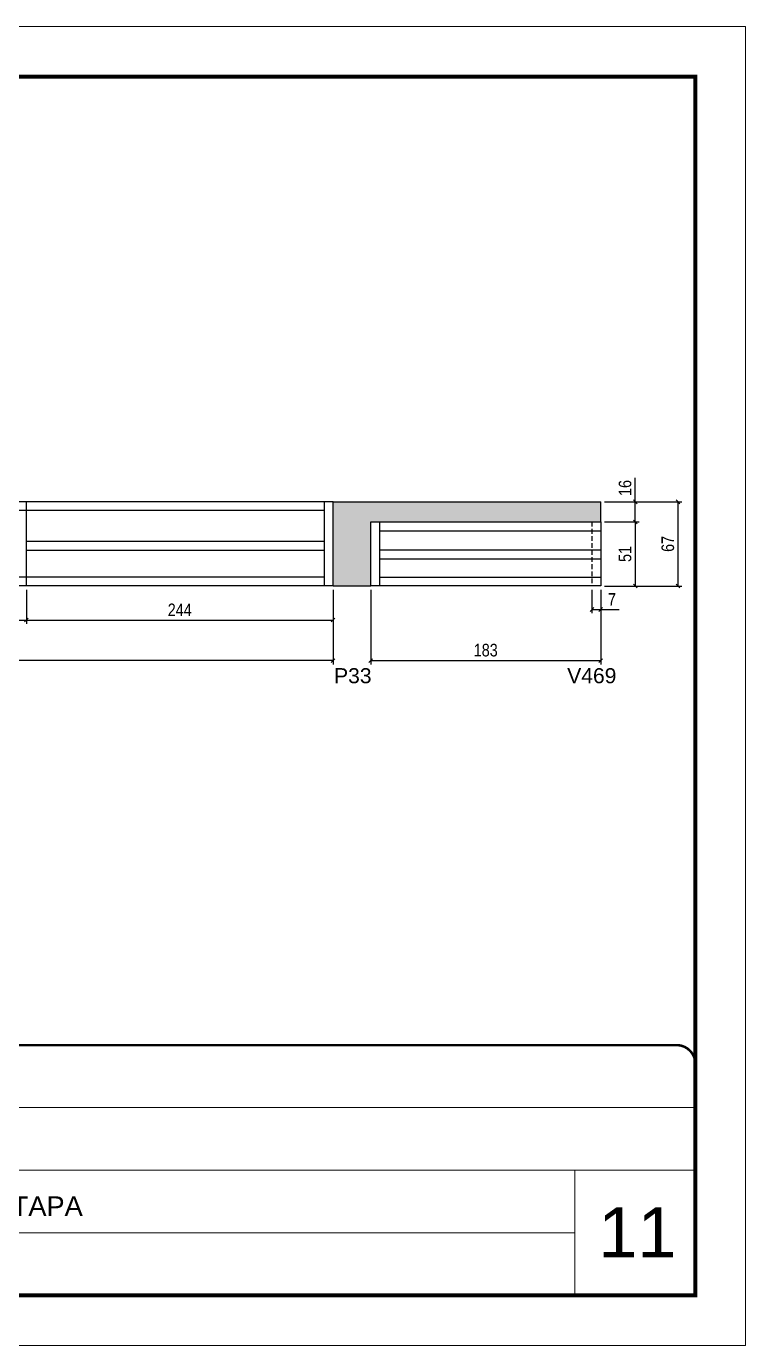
# Model space of a CAD drawing. Extents: x 3309 to 9563, y -2522 to 14608.
# Drawn here: x 7406 to 7978, y 11261 to 12311 of the extents above; entities that cross this region are included whole.
import ezdxf

# ---------------------------------------------------------------- set-up
doc = ezdxf.new("R2010")
doc.units = 0
for name, pattern in [('CONTINUO', [0]), ('DASHED', [0.75, 0.5, -0.25]), ('HIDDEN', [0.375, 0.25, -0.125])]:
    doc.linetypes.add(name, pattern=pattern)
for name, color, linetype in [('5', 5, 'Continuous'), ('COTA', 241, 'Continuous'), ('Painéis', 200, 'Continuous'), ('SARR_2.2x7', 40, 'Continuous')]:
    doc.layers.add(name, color=color, linetype=linetype)
for name, color, linetype, lineweight in [('CARIMBO', 255, 'Continuous', 9), ('Folhas', 255, 'Continuous', 9), ('SARRAFO DE PRESSAO', 251, 'DASHED', 9)]:
    doc.layers.add(name, color=color, linetype=linetype, lineweight=lineweight)
doc.styles.add('ARIAL', font='arial.ttf')
doc.styles.add('COTA TECNICA', font='techl___.ttf', dxfattribs={"height": 10})
doc.styles.get("Standard").update_dxf_attribs({"font": 'arial.ttf'})
doc.dimstyles.new('PAINEL', dxfattribs={"dimtxt": 10, "dimasz": 3, "dimexe": 3, "dimexo": 3, "dimgap": 3, "dimtad": 1, "dimdec": 1, "dimzin": 12, "dimdsep": 46, "dimtxsty": 'COTA TECNICA', "dimblk1": 'OBLIQUE', "dimblk2": 'OBLIQUE', "dimsah": 1, "dimcen": 0.9, "dimclrd": 4, "dimclre": 4, "dimclrt": 240, "dimadec": 1, "dimazin": 3, "dimtfac": 1, "dimtdec": 1, "dimtmove": 0, "dimatfit": 3, "dimfxl": 1, "dimtolj": 1, "dimtzin": 12, "dimarcsym": 0})

# ---------------------------------------------------------------- blocks, each defined once
blk = doc.blocks.new('9999999999')
at = {"color": 30, "linetype": 'CONTINUO'}
for p, q in [((98564.6, 34379.6), (99584, 34379.6)), ((98564.6, 34329.8), (99488, 34329.8)), ((99584, 34329.8), (99488, 34329.8)), ((99488, 34329.8), (99488, 34230.2)), ((98564.6, 34280), (99488, 34280))]:
    blk.add_line(p, q, dxfattribs=at)
at = {"color": 30, "linetype": 'CONTINUO', "const_width": 2}
blk.add_lwpolyline([(99584, 34230.2), (99584, 34414.4, 0.414214), (99569, 34429.4), (98229, 34429.4, 0.414214), (98214, 34414.4), (98214, 34245.2, 0.414214), (98229, 34230.2), (99584, 34230.2)], format="xyb", dxfattribs=at)
at = {"layer": 'Folhas'}
blk.add_lwpolyline([(98139, 34190.2), (99624, 34190.2), (99624, 35240.2), (98139, 35240.2)], close=True, dxfattribs=at)
at = {"layer": 'Folhas', "color": 30, "const_width": 3}
blk.add_lwpolyline([(98214, 34230.2), (99584, 34230.2), (99584, 35200.2), (98214, 35200.2)], close=True, dxfattribs=at)
at = {"color": 7, "linetype": 'Continuous', "ltscale": 5, "style": 'ARIAL'}
blk.add_text('1°PAVIMENTO - 2°ETAPA', height=15.483, dxfattribs=at).set_placement((98837.7, 34293.5))
blk = doc.blocks.new('_Oblique')
at = {"color": 0, "linetype": 'ByBlock', "lineweight": -2}
blk.add_line((-0.5, -0.5), (0.5, 0.5), dxfattribs=at)
blk = doc.blocks.new('*D245')
at = {"layer": 'COTA', "color": 4, "lineweight": -2, "transparency": 16777216}
for p, q in [((7161.6, 11862.3), (7161.6, 11835.2)), ((7405.6, 11862.3), (7405.6, 11835.2)), ((7161.6, 11838.2), (7405.6, 11838.2))]:
    blk.add_line(p, q, dxfattribs=at)
at = {"layer": 'Defpoints', "color": 0, "transparency": 16777216}
for p in [(7161.6, 11865.3, 0), (7405.6, 11865.3, 0), (7405.6, 11838.2)]:
    blk.add_point(p, dxfattribs=at)
at = {"layer": 'COTA', "color": 4, "lineweight": -2, "transparency": 16777216, "xscale": 3, "yscale": 3, "zscale": 3, "rotation": 180}
blk.add_blockref('_Oblique', (7161.6, 11838.2), dxfattribs=at)
at = {"layer": 'COTA', "color": 4, "lineweight": -2, "transparency": 16777216, "xscale": 3, "yscale": 3, "zscale": 3}
blk.add_blockref('_Oblique', (7405.6, 11838.2), dxfattribs=at)
at = {"layer": 'COTA', "color": 240, "transparency": 16777216, "insert": (7283.6, 11846.3), "char_height": 10, "attachment_point": 5, "style": 'COTA TECNICA'}
blk.add_mtext('\\A1;244', dxfattribs=at)
blk = doc.blocks.new('*D246')
at = {"layer": 'COTA', "color": 4, "lineweight": -2, "transparency": 16777216}
for p, q in [((7405.6, 11862.3), (7405.6, 11835.2)), ((7649.6, 11862.3), (7649.6, 11835.2)), ((7405.6, 11838.2), (7649.6, 11838.2))]:
    blk.add_line(p, q, dxfattribs=at)
at = {"layer": 'Defpoints', "color": 0, "transparency": 16777216}
for p in [(7405.6, 11865.3, 0), (7649.6, 11865.3, 0), (7649.6, 11838.2)]:
    blk.add_point(p, dxfattribs=at)
at = {"layer": 'COTA', "color": 4, "lineweight": -2, "transparency": 16777216, "xscale": 3, "yscale": 3, "zscale": 3, "rotation": 180}
blk.add_blockref('_Oblique', (7405.6, 11838.2), dxfattribs=at)
at = {"layer": 'COTA', "color": 4, "lineweight": -2, "transparency": 16777216, "xscale": 3, "yscale": 3, "zscale": 3}
blk.add_blockref('_Oblique', (7649.6, 11838.2), dxfattribs=at)
at = {"layer": 'COTA', "color": 240, "transparency": 16777216, "insert": (7527.6, 11846.3), "char_height": 10, "attachment_point": 5, "style": 'COTA TECNICA'}
blk.add_mtext('\\A1;244', dxfattribs=at)
blk = doc.blocks.new('*D247')
at = {"layer": 'COTA', "color": 4, "lineweight": -2, "transparency": 16777216}
for p, q in [((6951.6, 11862.3), (6951.6, 11802.9)), ((7649.6, 11862.3), (7649.6, 11802.9)), ((7649.6, 11805.9), (6951.6, 11805.9))]:
    blk.add_line(p, q, dxfattribs=at)
at = {"layer": 'Defpoints', "color": 0, "transparency": 16777216}
for p in [(6951.6, 11865.3, 0), (7649.6, 11865.3, 0), (6951.6, 11805.9)]:
    blk.add_point(p, dxfattribs=at)
at = {"layer": 'COTA', "color": 4, "lineweight": -2, "transparency": 16777216, "xscale": 3, "yscale": 3, "zscale": 3, "rotation": 180}
blk.add_blockref('_Oblique', (6951.6, 11805.9), dxfattribs=at)
at = {"layer": 'COTA', "color": 4, "lineweight": -2, "transparency": 16777216, "xscale": 3, "yscale": 3, "zscale": 3}
blk.add_blockref('_Oblique', (7649.6, 11805.9), dxfattribs=at)
at = {"layer": 'COTA', "color": 240, "transparency": 16777216, "insert": (7300.6, 11814.1), "char_height": 10, "attachment_point": 5, "style": 'COTA TECNICA'}
blk.add_mtext('\\A1;698', dxfattribs=at)
blk = doc.blocks.new('*D248')
at = {"layer": 'COTA', "color": 4, "lineweight": -2, "transparency": 16777216}
for p, q in [((7679.6, 11862.3), (7679.6, 11802.9)), ((7862.6, 11862.3), (7862.6, 11802.9)), ((7679.6, 11805.9), (7862.6, 11805.9))]:
    blk.add_line(p, q, dxfattribs=at)
at = {"layer": 'Defpoints', "color": 0, "transparency": 16777216}
for p in [(7679.6, 11865.3), (7862.6, 11865.3), (7862.6, 11805.9)]:
    blk.add_point(p, dxfattribs=at)
at = {"layer": 'COTA', "color": 4, "lineweight": -2, "transparency": 16777216, "xscale": 3, "yscale": 3, "zscale": 3, "rotation": 180}
blk.add_blockref('_Oblique', (7679.6, 11805.9), dxfattribs=at)
at = {"layer": 'COTA', "color": 4, "lineweight": -2, "transparency": 16777216, "xscale": 3, "yscale": 3, "zscale": 3}
blk.add_blockref('_Oblique', (7862.6, 11805.9), dxfattribs=at)
at = {"layer": 'COTA', "color": 240, "transparency": 16777216, "insert": (7771.1, 11814.2), "char_height": 10, "attachment_point": 5, "style": 'COTA TECNICA'}
blk.add_mtext('\\A1;183', dxfattribs=at)
blk = doc.blocks.new('*D249')
at = {"layer": 'COTA', "color": 4, "lineweight": -2, "transparency": 16777216}
for p, q in [((7855.6, 11862.3), (7855.6, 11843.6)), ((7862.6, 11862.3), (7862.6, 11843.6)), ((7855.6, 11846.6), (7862.6, 11846.6)), ((7862.6, 11846.6), (7877.3, 11846.6))]:
    blk.add_line(p, q, dxfattribs=at)
at = {"layer": 'Defpoints', "color": 0, "transparency": 16777216}
for p in [(7855.6, 11865.3), (7862.6, 11865.3), (7862.6, 11846.6)]:
    blk.add_point(p, dxfattribs=at)
at = {"layer": 'COTA', "color": 4, "lineweight": -2, "transparency": 16777216, "xscale": 3, "yscale": 3, "zscale": 3, "rotation": 180}
blk.add_blockref('_Oblique', (7855.6, 11846.6), dxfattribs=at)
at = {"layer": 'COTA', "color": 4, "lineweight": -2, "transparency": 16777216, "xscale": 3, "yscale": 3, "zscale": 3}
blk.add_blockref('_Oblique', (7862.6, 11846.6), dxfattribs=at)
at = {"layer": 'COTA', "color": 240, "transparency": 16777216, "insert": (7871.5, 11854.6), "char_height": 10, "attachment_point": 5, "style": 'COTA TECNICA'}
blk.add_mtext('\\A1;7', dxfattribs=at)
blk = doc.blocks.new('*D250')
at = {"layer": 'COTA', "color": 4, "lineweight": -2, "transparency": 16777216}
for p, q in [((7865.6, 11916.3), (7893.1, 11916.3)), ((7890.1, 11916.3), (7890.1, 11865.3)), ((7865.6, 11865.3), (7893.1, 11865.3))]:
    blk.add_line(p, q, dxfattribs=at)
at = {"layer": 'Defpoints', "color": 0, "transparency": 16777216}
for p in [(7862.6, 11916.3), (7862.6, 11865.3), (7890.1, 11865.3)]:
    blk.add_point(p, dxfattribs=at)
at = {"layer": 'COTA', "color": 4, "lineweight": -2, "transparency": 16777216, "xscale": 3, "yscale": 3, "zscale": 3}
for p, rotation in [((7890.1, 11916.3), 90), ((7890.1, 11865.3), 270)]:
    blk.add_blockref('_Oblique', p, dxfattribs=dict(at, rotation=rotation))
at = {"layer": 'COTA', "color": 240, "transparency": 16777216, "insert": (7882, 11890.8), "char_height": 10, "attachment_point": 5, "rotation": 90, "style": 'COTA TECNICA'}
blk.add_mtext('\\A1;51', dxfattribs=at)
blk = doc.blocks.new('*D251')
at = {"layer": 'COTA', "color": 4, "lineweight": -2, "transparency": 16777216}
for p, q in [((7890.1, 11932.3), (7890.1, 11951.3)), ((7865.6, 11932.3), (7893.1, 11932.3)), ((7890.1, 11916.3), (7890.1, 11932.3)), ((7865.6, 11916.3), (7893.1, 11916.3))]:
    blk.add_line(p, q, dxfattribs=at)
at = {"layer": 'Defpoints', "color": 0, "transparency": 16777216}
for p in [(7862.6, 11932.3), (7890.1, 11932.3), (7862.6, 11916.3)]:
    blk.add_point(p, dxfattribs=at)
at = {"layer": 'COTA', "color": 4, "lineweight": -2, "transparency": 16777216, "xscale": 3, "yscale": 3, "zscale": 3}
for p, rotation in [((7890.1, 11932.3), 90), ((7890.1, 11916.3), 270)]:
    blk.add_blockref('_Oblique', p, dxfattribs=dict(at, rotation=rotation))
at = {"layer": 'COTA', "color": 240, "transparency": 16777216, "insert": (7882, 11943.3), "char_height": 10, "attachment_point": 5, "rotation": 90, "style": 'COTA TECNICA'}
blk.add_mtext('\\A1;16', dxfattribs=at)
blk = doc.blocks.new('*D253')
at = {"layer": 'COTA', "color": 4, "lineweight": -2, "transparency": 16777216}
for p, q in [((7865.6, 11932.3), (7927.1, 11932.3)), ((7924.1, 11865.3), (7924.1, 11932.3)), ((7865.6, 11865.3), (7927.1, 11865.3))]:
    blk.add_line(p, q, dxfattribs=at)
at = {"layer": 'Defpoints', "color": 0, "transparency": 16777216}
for p in [(7862.6, 11932.3), (7924.1, 11932.3), (7862.6, 11865.3)]:
    blk.add_point(p, dxfattribs=at)
at = {"layer": 'COTA', "color": 4, "lineweight": -2, "transparency": 16777216, "xscale": 3, "yscale": 3, "zscale": 3}
for p, rotation in [((7924.1, 11932.3), 90), ((7924.1, 11865.3), 270)]:
    blk.add_blockref('_Oblique', p, dxfattribs=dict(at, rotation=rotation))
at = {"layer": 'COTA', "color": 240, "transparency": 16777216, "insert": (7916, 11898.8), "char_height": 10, "attachment_point": 5, "rotation": 90, "style": 'COTA TECNICA'}
blk.add_mtext('\\A1;67', dxfattribs=at)

msp = doc.modelspace()

# ---------------------------------------------------------------- hatches: boundary and pattern name
at = {"layer": 'COTA'}
h = msp.add_hatch(dxfattribs=at)
h.set_pattern_fill('AR-CONC', color=256, scale=0.03)
h.set_pattern_definition([(50, (3291.895, -59.4486), (5.46554, -0.4781726), [0.5715, -6.2865]), (355, (3291.895, -59.4486), (-1.0573026, 5.7317054), [0.4572, -5.0292175]), (100.451445, (3292.3503, -59.4884), (4.4082374, 5.2535326), [0.4857003, -5.3427073]), (46.1842, (3291.895, -57.9246), (8.1323712, -1.26127), [0.85725, -9.42975]), (96.63556, (3292.5725, -58.03), (7.122124, 7.4227837), [0.7285507, -8.014068]), (351.18415, (3291.895, -57.9246), (7.122124, 7.422784), [0.685799, -7.543792]), (21, (3292.657, -58.3056), (4.5484317, -3.067956), [0.5715, -6.2865]), (326, (3292.657, -58.3056), (1.8540609, 5.525639), [0.4572, -5.0292]), (71.451445, (3293.036, -58.561), (6.4024926, 2.457683), [0.4857003, -5.3426981]), (37.5, (3291.8948, -59.4486), (0.0926581, 2.53665117), [0, -4.96824, 0, -5.1054, 0, -5.04825]), (7.5, (3291.8948, -59.4486), (2.0045899, 3.00541724), [0, -2.91084, 0, -4.85394, 0, -1.92405]), (327.5, (3290.1956, -59.4486), (4.06771786, -0.17186232), [0, -1.905, 0, -5.9436, 0, -7.8867]), (317.5, (3289.4336, -59.4486), (4.4438754, 0.7627947), [0, -2.4765, 0, -3.94716, 0, -5.6007])])
h.paths.add_polyline_path([(7649.61, 11865.31), (7679.61, 11865.31), (7679.61, 11916.31), (7862.61, 11916.31), (7862.61, 11932.31), (7649.61, 11932.31)])

# ---------------------------------------------------------------- linework, layer by layer
for p, q in [((7649.61, 11932.31), (7862.61, 11932.31)), ((7862.61, 11916.31), (7862.61, 11932.31)), ((7649.61, 11865.31), (7679.61, 11865.31))]:
    msp.add_line(p, q, dxfattribs=at)
at = {"layer": 'Painéis', "linetype": 'ByBlock'}
for p, q in [((7649.61, 11932.31), (7092.61, 11932.31)), ((7405.61, 11865.31), (7405.61, 11932.31)), ((7649.61, 11865.31), (7649.61, 11932.31)), ((7679.61, 11865.31), (7679.61, 11916.31)), ((7679.61, 11916.31), (7862.61, 11916.31)), ((7862.61, 11916.31), (7862.61, 11865.31)), ((7649.61, 11865.31), (6951.61, 11865.31)), ((7862.61, 11865.31), (7679.61, 11865.31))]:
    msp.add_line(p, q, dxfattribs=at)
at = {"layer": 'SARR_2.2x7', "linetype": 'Continuous'}
for p, q in [((7642.61, 11932.31), (7642.61, 11865.31)), ((7405.61, 11925.31), (7161.61, 11925.31)), ((7642.61, 11925.31), (7405.61, 11925.31)), ((7686.61, 11916.31), (7686.61, 11865.31)), ((7686.61, 11909.31), (7862.61, 11909.31)), ((7405.61, 11900.9), (7642.61, 11900.9)), ((7405.61, 11893.9), (7642.61, 11893.9)), ((7686.61, 11893.99), (7862.61, 11893.99)), ((7686.61, 11886.99), (7862.61, 11886.99)), ((7405.61, 11872.31), (7161.61, 11872.31)), ((7642.61, 11872.31), (7405.61, 11872.31)), ((7686.61, 11872.31), (7862.61, 11872.31))]:
    msp.add_line(p, q, dxfattribs=at)
at = {"layer": 'SARR_2.2x7', "linetype": 'HIDDEN', "ltscale": 15}
msp.add_line((7855.61, 11916.31), (7855.61, 11865.31), dxfattribs=at)

# ---------------------------------------------------------------- block references
at = {"layer": 'SARRAFO DE PRESSAO', "color": 6, "linetype": 'ByBlock'}
msp.add_blockref('9999999999', (-91646.11, -22929.5), dxfattribs=at)

# ---------------------------------------------------------------- texts
at = {"layer": '5', "linetype": 'Continuous'}
for s, p in [('P33', (7650.42, 11787.91)), ('V469', (7835.92, 11787.91))]:
    msp.add_text(s, height=12, rotation=0.00004, dxfattribs=at).set_placement(p)
at = {"layer": 'CARIMBO', "style": 'ARIAL'}
msp.add_text('11', height=40, dxfattribs=at).set_placement((7860.73, 11330.85))

# ---------------------------------------------------------------- dimensions: what is measured, and where the dimension line sits
at = {"layer": 'COTA'}
for base, p1, p2, picture, middle in [((7890.14, 11932.31), (7862.61, 11916.31), (7862.61, 11932.31), '*D251', (7882.04, 11943.32)), ((7924.07, 11932.31), (7862.61, 11865.31), (7862.61, 11932.31), '*D253', (7915.97, 11898.81)), ((7890.14, 11865.31), (7862.61, 11916.31), (7862.61, 11865.31), '*D250', (7882.03, 11890.81))]:
    dim = msp.add_linear_dim(base=base, p1=p1, p2=p2, angle=90, dimstyle='PAINEL', dxfattribs=at)
    dim.commit()
    dim.dimension.update_dxf_attribs({"geometry": picture, "text_midpoint": middle})
for base, p1, p2, picture, middle in [((6951.61, 11805.93, 0), (7649.61, 11865.31), (6951.61, 11865.31), '*D247', (7300.61, 11814.06, 0)), ((7405.61, 11838.19, 0), (7161.61, 11865.31), (7405.61, 11865.31), '*D245', (7283.61, 11846.26, 0)), ((7649.61, 11838.19, 0), (7405.61, 11865.31), (7649.61, 11865.31), '*D246', (7527.61, 11846.26, 0)), ((7862.61, 11805.93), (7679.61, 11865.31), (7862.61, 11865.31), '*D248', (7771.11, 11814.17)), ((7862.61, 11846.56), (7855.61, 11865.31), (7862.61, 11865.31), '*D249', (7871.47, 11854.63))]:
    dim = msp.add_linear_dim(base=base, p1=p1, p2=p2, dimstyle='PAINEL', dxfattribs=at)
    dim.commit()
    dim.dimension.update_dxf_attribs({"geometry": picture, "text_midpoint": middle})

doc.saveas('drawing.dxf')
